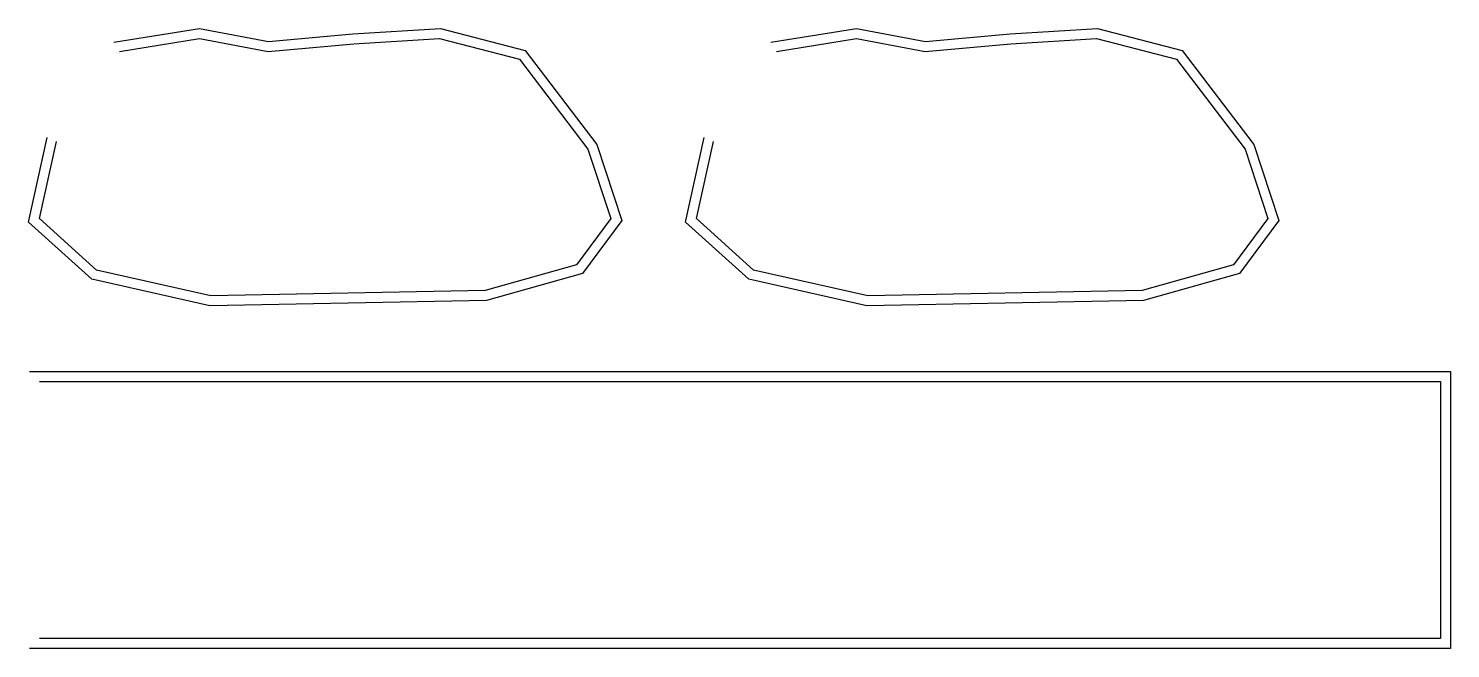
# Model space of a CAD drawing. Header units: millimetres. Extents: x -8 to 988, y -427 to 7.
import ezdxf

# ---------------------------------------------------------------- set-up
doc = ezdxf.new("R2010")
doc.units = ezdxf.units.MM

msp = doc.modelspace()

# ---------------------------------------------------------------- linework, layer by layer
for points in [[(51.9599, -2.5595), (112.0924, 7.1047), (160.3376, -1.9413), (219.4765, 3.3812), (280.6784, 7.0533), (340.0959, -8.2255), (390.281, -74.0935), (407.7824, -127.254), (380.1999, -164.4904), (313.0299, -183.3819), (119.2871, -187.0146), (36.6777, -168.4275), (-7.7196, -128.4699), (5.4674, -69.1283)], [(56, -9), (112, 0), (160, -9), (220, -3.6), (280, 0), (336, -14.4), (384, -77.4), (400, -126), (376, -158.4), (312, -176.4), (120, -180), (40, -162), (0, -126), (12, -72)], [(511.9599, -2.5595), (572.0924, 7.1047), (620.3376, -1.9413), (679.4765, 3.3812), (740.6784, 7.0533), (800.0959, -8.2255), (850.281, -74.0935), (867.7824, -127.254), (840.1999, -164.4904), (773.0299, -183.3819), (579.2871, -187.0146), (496.6777, -168.4275), (452.2804, -128.4699), (465.4674, -69.1283)], [(516, -9), (572, 0), (620, -9), (680, -3.6), (740, 0), (796, -14.4), (844, -77.4), (860, -126), (836, -158.4), (772, -176.4), (580, -180), (500, -162), (460, -126), (472, -72)], [(-7, -233), (987.9089, -233), (987.9089, -427), (-7, -427)], [(0, -240), (980.9089, -240), (980.9089, -420), (0, -420)]]:
    msp.add_lwpolyline(points)

doc.saveas('drawing.dxf')
